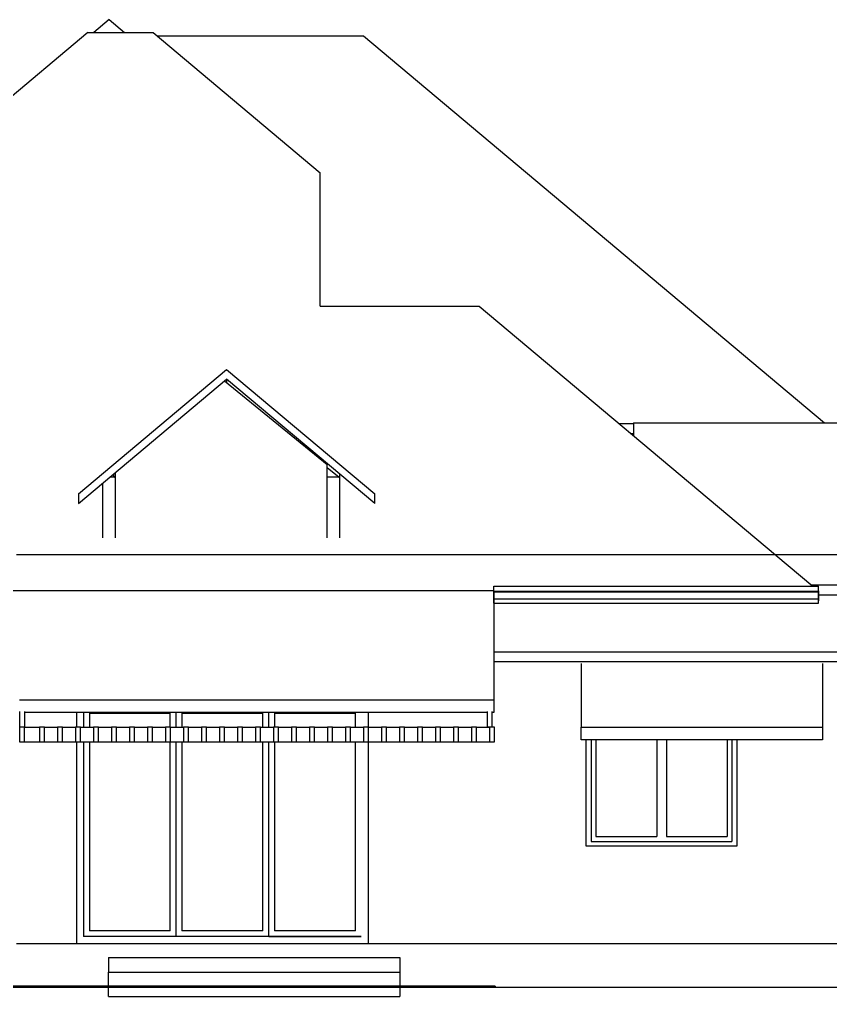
# Model space of a CAD drawing. Header units: metres. Extents: x 156 to 570, y -251 to -150.
# Drawn here: x 347.7 to 431.2, y -251 to -150.4 of the extents above; entities that cross this region are included whole.
import ezdxf

# ---------------------------------------------------------------- set-up
doc = ezdxf.new("R2010")
doc.units = ezdxf.units.M

msp = doc.modelspace()

# ---------------------------------------------------------------- linework, layer by layer
for p, q in [((356.93, -150.37), (355.34, -151.7)), ((356.93, -150.37), (358.51, -151.7)), ((354.74, -151.7), (286.78, -208.72)), ((354.74, -151.7), (361.44, -151.7)), ((361.44, -151.7), (378.65, -166.15)), ((361.83, -152.03), (383.1, -152.03)), ((383.1, -152.03), (430.6, -191.88)), ((378.65, -179.88), (378.65, -166.15)), ((378.65, -179.88), (395.02, -179.88)), ((395.02, -179.88), (425.55, -205.5)), ((353.77, -199.2), (369.02, -186.4)), ((369.02, -186.4), (384.27, -199.2)), ((353.77, -200.2), (369.02, -187.4)), ((368.81, -187.58), (379.37, -196.19)), ((384.27, -200.2), (369.02, -187.4)), ((369.02, -187.4), (369.02, -187.75)), ((409.44, -191.98), (410.91, -191.98)), ((410.91, -191.88), (447.15, -191.88)), ((410.91, -191.88), (410.91, -193.22)), ((410.63, -192.98), (410.91, -192.98)), ((357.57, -203.74), (357.57, -197.01)), ((379.37, -203.74), (379.37, -196.19)), ((379.37, -196.49), (380.62, -197.5)), ((356.27, -203.74), (356.27, -198.1)), ((357.57, -197.5), (356.99, -197.5)), ((357.37, -197.18), (357.37, -197.5)), ((357.42, -197.5), (357.57, -197.38)), ((357.57, -203.74), (357.57, -197.5)), ((380.67, -197.5), (379.37, -197.5)), ((379.37, -203.74), (379.37, -197.5)), ((380.67, -197.5), (380.67, -197.18)), ((380.67, -203.74), (380.67, -197.5)), ((353.77, -199.2), (353.77, -200.2)), ((384.27, -200.2), (384.27, -199.2)), ((463.59, -205.5), (347.37, -205.5)), ((425.57, -205.51), (429.39, -208.72)), ((396.53, -209.21), (347.05, -209.21)), ((396.53, -209.23), (396.53, -208.72)), ((396.53, -208.72), (429.97, -208.72)), ((429.24, -208.59), (467.06, -208.59)), ((429.97, -209.23), (429.97, -208.72)), ((429.97, -209.21), (429.97, -209.21)), ((429.97, -209.21), (429.97, -209.21)), ((429.97, -209.21), (429.97, -210.21)), ((396.53, -209.3), (396.53, -209.23)), ((396.53, -209.23), (429.97, -209.23)), ((396.53, -209.29), (396.53, -220.41)), ((396.53, -210.03), (396.53, -209.3)), ((396.53, -209.3), (429.97, -209.3)), ((396.53, -210.45), (396.53, -210.03)), ((396.53, -210.03), (429.97, -210.03)), ((396.53, -210.21), (396.53, -210.21)), ((429.97, -209.3), (429.97, -209.23)), ((429.97, -210.03), (429.97, -209.3)), ((429.97, -209.59), (467.06, -209.59)), ((429.97, -210.45), (429.97, -210.03)), ((429.97, -210.21), (429.97, -210.21)), ((396.53, -210.46), (396.53, -210.45)), ((396.53, -210.45), (429.97, -210.45)), ((396.53, -210.46), (429.97, -210.46)), ((429.97, -210.46), (429.97, -210.45)), ((463.59, -215.5), (396.53, -215.5)), ((396.67, -215.5), (396.67, -215.5)), ((405.67, -215.5), (405.67, -215.5)), ((433, -216.5), (396.53, -216.5)), ((405.53, -216.68), (405.53, -223.23)), ((430.38, -216.68), (430.38, -223.23)), ((347.69, -220.41), (396.53, -220.41)), ((396.53, -220.41), (396.53, -221.72)), ((347.7, -221.72), (347.69, -221.72)), ((347.7, -221.61), (347.7, -223.23)), ((348.2, -221.61), (348.2, -223.23)), ((395.85, -221.72), (348.2, -221.72)), ((353.59, -223.23), (353.59, -221.72)), ((354.29, -221.72), (354.29, -223.23)), ((354.89, -221.8), (354.89, -223.23)), ((354.89, -221.8), (363.22, -221.8)), ((363.22, -223.23), (363.22, -221.8)), ((363.82, -223.23), (363.82, -221.72)), ((364.42, -221.8), (364.42, -223.23)), ((364.42, -221.8), (372.75, -221.8)), ((372.75, -223.23), (372.75, -221.8)), ((373.36, -223.23), (373.36, -221.72)), ((373.95, -221.8), (373.95, -223.23)), ((373.95, -221.8), (382.29, -221.8)), ((382.29, -223.23), (382.29, -221.8)), ((383.59, -221.72), (383.59, -223.23)), ((395.85, -221.61), (395.85, -223.23)), ((396.35, -221.61), (396.35, -223.23)), ((396.53, -221.72), (396.35, -221.72)), ((348.2, -223.23), (347.7, -223.23)), ((347.7, -223.23), (347.7, -224.73)), ((348.2, -223.23), (349.75, -223.23)), ((348.2, -224.73), (348.2, -223.23)), ((348.2, -223.23), (348.2, -223.23)), ((350.25, -223.23), (349.75, -223.23)), ((349.75, -223.23), (349.75, -224.73)), ((350.25, -224.73), (350.25, -223.23)), ((350.25, -223.23), (351.61, -223.23)), ((352.11, -223.23), (351.61, -223.23)), ((351.61, -223.23), (351.61, -224.73)), ((352.11, -224.73), (352.11, -223.23)), ((352.11, -223.23), (353.46, -223.23)), ((353.96, -223.23), (353.46, -223.23)), ((353.46, -223.23), (353.46, -224.73)), ((353.96, -224.73), (353.96, -223.23)), ((353.96, -223.23), (355.31, -223.23)), ((355.81, -223.23), (355.31, -223.23)), ((355.31, -223.23), (355.31, -224.73)), ((355.81, -224.73), (355.81, -223.23)), ((355.81, -223.23), (357.17, -223.23)), ((357.67, -223.23), (357.17, -223.23)), ((357.17, -223.23), (357.17, -224.73)), ((357.67, -224.73), (357.67, -223.23)), ((357.67, -223.23), (359.02, -223.23)), ((359.52, -223.23), (359.02, -223.23)), ((359.02, -223.23), (359.02, -224.73)), ((359.52, -224.73), (359.52, -223.23)), ((359.52, -223.23), (360.88, -223.23)), ((361.38, -223.23), (360.88, -223.23)), ((360.88, -223.23), (360.88, -224.73)), ((361.38, -224.73), (361.38, -223.23)), ((361.38, -223.23), (362.73, -223.23)), ((363.23, -223.23), (362.73, -223.23)), ((362.73, -223.23), (362.73, -224.73)), ((363.23, -224.73), (363.23, -223.23)), ((363.23, -223.23), (364.59, -223.23)), ((365.09, -223.23), (364.59, -223.23)), ((364.59, -223.23), (364.59, -224.73)), ((365.09, -224.73), (365.09, -223.23)), ((365.09, -223.23), (366.44, -223.23)), ((366.94, -223.23), (366.44, -223.23)), ((366.44, -223.23), (366.44, -224.73)), ((366.94, -224.73), (366.94, -223.23)), ((366.94, -223.23), (368.29, -223.23)), ((368.79, -223.23), (368.29, -223.23)), ((368.29, -223.23), (368.29, -224.73)), ((368.79, -224.73), (368.79, -223.23)), ((368.79, -223.23), (370.15, -223.23)), ((370.65, -223.23), (370.15, -223.23)), ((370.15, -223.23), (370.15, -224.73)), ((370.65, -224.73), (370.65, -223.23)), ((370.65, -223.23), (372, -223.23)), ((372.5, -223.23), (372, -223.23)), ((372, -223.23), (372, -224.73)), ((372.5, -224.73), (372.5, -223.23)), ((372.5, -223.23), (373.86, -223.23)), ((374.36, -223.23), (373.86, -223.23)), ((373.86, -223.23), (373.86, -224.73)), ((374.36, -224.73), (374.36, -223.23)), ((374.36, -223.23), (375.71, -223.23)), ((376.21, -223.23), (375.71, -223.23)), ((375.71, -223.23), (375.71, -224.73)), ((376.21, -224.73), (376.21, -223.23)), ((376.21, -223.23), (377.56, -223.23)), ((378.06, -223.23), (377.56, -223.23)), ((377.56, -223.23), (377.56, -224.73)), ((378.06, -224.73), (378.06, -223.23)), ((378.06, -223.23), (379.42, -223.23)), ((379.92, -223.23), (379.42, -223.23)), ((379.42, -223.23), (379.42, -224.73)), ((379.92, -224.73), (379.92, -223.23)), ((379.92, -223.23), (381.27, -223.23)), ((381.77, -223.23), (381.27, -223.23)), ((381.27, -223.23), (381.27, -224.73)), ((381.77, -224.73), (381.77, -223.23)), ((381.77, -223.23), (383.13, -223.23)), ((383.63, -223.23), (383.13, -223.23)), ((383.13, -223.23), (383.13, -224.73)), ((383.63, -224.73), (383.63, -223.23)), ((383.63, -223.23), (384.98, -223.23)), ((385.48, -223.23), (384.98, -223.23)), ((384.98, -223.23), (384.98, -224.73)), ((385.48, -224.73), (385.48, -223.23)), ((385.48, -223.23), (386.84, -223.23)), ((387.34, -223.23), (386.84, -223.23)), ((386.84, -223.23), (386.84, -224.73)), ((387.34, -224.73), (387.34, -223.23)), ((387.34, -223.23), (388.69, -223.23)), ((389.19, -223.23), (388.69, -223.23)), ((388.69, -223.23), (388.69, -224.73)), ((389.19, -224.73), (389.19, -223.23)), ((389.19, -223.23), (390.54, -223.23)), ((391.04, -223.23), (390.54, -223.23)), ((390.54, -223.23), (390.54, -224.73)), ((391.04, -224.73), (391.04, -223.23)), ((391.04, -223.23), (392.4, -223.23)), ((392.9, -223.23), (392.4, -223.23)), ((392.4, -223.23), (392.4, -224.73)), ((392.9, -224.73), (392.9, -223.23)), ((392.9, -223.23), (394.25, -223.23)), ((394.75, -223.23), (394.25, -223.23)), ((394.25, -223.23), (394.25, -224.73)), ((394.75, -224.73), (394.75, -223.23)), ((394.75, -223.23), (396.1, -223.23)), ((396.1, -223.23), (395.85, -223.23)), ((396.6, -223.23), (396.1, -223.23)), ((396.1, -223.23), (396.1, -224.73)), ((396.6, -224.73), (396.6, -223.23)), ((405.53, -224.53), (405.53, -223.23)), ((405.53, -223.23), (430.38, -223.23)), ((430.38, -223.23), (430.38, -224.53)), ((347.7, -224.73), (348.2, -224.73)), ((347.95, -224.73), (396.1, -224.73)), ((349.75, -224.73), (350.25, -224.73)), ((351.61, -224.73), (352.11, -224.73)), ((353.46, -224.73), (353.96, -224.73)), ((353.59, -245.5), (353.59, -224.73)), ((354.29, -224.73), (354.29, -244.8)), ((354.89, -224.73), (354.89, -244.2)), ((355.31, -224.73), (355.81, -224.73)), ((357.17, -224.73), (357.67, -224.73)), ((359.02, -224.73), (359.52, -224.73)), ((360.88, -224.73), (361.38, -224.73)), ((362.73, -224.73), (363.23, -224.73)), ((363.22, -244.2), (363.22, -224.73)), ((363.22, -225), (363.22, -225)), ((363.82, -244.8), (363.82, -224.73)), ((364.42, -224.73), (364.42, -244.2)), ((364.59, -224.73), (365.09, -224.73)), ((366.44, -224.73), (366.94, -224.73)), ((368.29, -224.73), (368.79, -224.73)), ((370.15, -224.73), (370.65, -224.73)), ((372, -224.73), (372.5, -224.73)), ((372.75, -244.2), (372.75, -224.73)), ((373.36, -244.8), (373.36, -224.73)), ((373.86, -224.73), (374.36, -224.73)), ((373.95, -224.73), (373.95, -244.2)), ((375.71, -224.73), (376.21, -224.73)), ((377.56, -224.73), (378.06, -224.73)), ((379.42, -224.73), (379.92, -224.73)), ((381.27, -224.73), (381.77, -224.73)), ((382.29, -244.2), (382.29, -224.73)), ((383.13, -224.73), (383.63, -224.73)), ((383.59, -224.73), (383.59, -245.5)), ((384.98, -224.73), (385.48, -224.73)), ((386.84, -224.73), (387.34, -224.73)), ((388.69, -224.73), (389.19, -224.73)), ((390.54, -224.73), (391.04, -224.73)), ((392.4, -224.73), (392.9, -224.73)), ((394.25, -224.73), (394.75, -224.73)), ((396.1, -224.73), (396.6, -224.73)), ((396.1, -224.73), (396.1, -224.73)), ((430.38, -224.53), (405.53, -224.53)), ((406.06, -235.5), (406.06, -224.53)), ((406.56, -224.53), (406.56, -235)), ((407.06, -224.53), (407.06, -234.5)), ((413.31, -224.53), (413.31, -234.5)), ((414.31, -224.53), (414.31, -234.5)), ((420.56, -224.53), (420.56, -234.5)), ((421.06, -224.53), (421.06, -235)), ((421.56, -224.53), (421.56, -235.5)), ((353.59, -225.33), (353.59, -225.33)), ((353.59, -227.17), (353.59, -227.17)), ((353.59, -229), (353.59, -229)), ((353.59, -230.83), (353.59, -230.83)), ((353.59, -232.67), (353.59, -232.67)), ((353.59, -234.5), (353.59, -234.5)), ((406.56, -235), (421.06, -235)), ((407.06, -234.5), (413.31, -234.5)), ((414.31, -234.5), (420.56, -234.5)), ((353.59, -236.33), (353.59, -236.33)), ((421.56, -235.5), (406.06, -235.5)), ((382.29, -236.5), (382.29, -236.5)), ((353.59, -238.17), (353.59, -238.17)), ((353.59, -240), (353.59, -240)), ((363.22, -241), (363.22, -241)), ((382.29, -241), (382.29, -241)), ((382.29, -241), (382.29, -241)), ((353.59, -241.83), (353.59, -241.83)), ((363.22, -241.5), (363.22, -241.5)), ((382.29, -241.5), (382.29, -241.5)), ((382.29, -241.5), (382.29, -241.5)), ((353.59, -243.67), (353.59, -243.67)), ((363.22, -244.2), (354.89, -244.2)), ((372.75, -244.2), (364.42, -244.2)), ((382.29, -244.2), (373.95, -244.2)), ((382.89, -244.8), (354.29, -244.8)), ((373.36, -244.8), (382.89, -244.8)), ((347.37, -245.5), (433, -245.5)), ((356.86, -246.96), (386.86, -246.96)), ((356.86, -246.96), (356.86, -248.46)), ((386.86, -246.96), (386.86, -246.96)), ((386.86, -246.96), (386.86, -248.46)), ((356.86, -248.46), (386.86, -248.46)), ((356.86, -249.9), (356.86, -248.46)), ((386.86, -248.46), (386.86, -249.9)), ((386.86, -248.46), (386.86, -248.46)), ((319.19, -250), (568.76, -250)), ((396.67, -249.9), (335.37, -249.9)), ((396.67, -250), (335.37, -250)), ((356.86, -250.96), (356.86, -250)), ((386.86, -250), (386.86, -250.96)), ((396.67, -249.9), (396.67, -250)), ((396.67, -250), (463.59, -250)), ((356.86, -250.96), (386.86, -250.96)), ((386.86, -250.96), (386.86, -250.96)), ((386.86, -250.96), (386.86, -250.96))]:
    msp.add_line(p, q)
for points in [[(347.7, -223.23), (347.7, -223.66), (347.7, -224.73), (347.84, -224.73), (348.2, -224.73), (348.2, -224.3), (348.2, -223.23), (348.06, -223.23)], [(349.75, -223.23), (349.75, -223.99), (349.75, -224.73), (350.01, -224.73), (350.25, -224.73), (350.25, -223.97), (350.25, -223.23), (350, -223.23)], [(351.61, -223.23), (351.61, -223.99), (351.61, -224.73), (351.86, -224.73), (352.11, -224.73), (352.11, -223.97), (352.11, -223.23), (351.86, -223.23)], [(353.46, -223.23), (353.46, -223.99), (353.46, -224.73), (353.71, -224.73), (353.96, -224.73), (353.96, -223.97), (353.96, -223.23), (353.71, -223.23)], [(355.32, -223.23), (355.32, -223.99), (355.32, -224.73), (355.57, -224.73), (355.82, -224.73), (355.82, -223.97), (355.82, -223.23), (355.56, -223.23)], [(357.17, -223.23), (357.17, -223.99), (357.17, -224.73), (357.42, -224.73), (357.67, -224.73), (357.67, -223.97), (357.67, -223.23), (357.42, -223.23)], [(359.02, -223.23), (359.02, -223.99), (359.02, -224.73), (359.28, -224.73), (359.52, -224.73), (359.52, -223.97), (359.52, -223.23), (359.27, -223.23)], [(360.88, -223.23), (360.88, -223.99), (360.88, -224.73), (361.13, -224.73), (361.38, -224.73), (361.38, -223.97), (361.38, -223.23), (361.12, -223.23)], [(362.73, -223.23), (362.73, -223.99), (362.73, -224.73), (362.98, -224.73), (363.23, -224.73), (363.23, -223.97), (363.23, -223.23), (362.98, -223.23)], [(364.59, -223.23), (364.59, -223.99), (364.59, -224.73), (364.84, -224.73), (365.09, -224.73), (365.09, -223.97), (365.09, -223.23), (364.83, -223.23)], [(366.44, -223.23), (366.44, -223.99), (366.44, -224.73), (366.69, -224.73), (366.94, -224.73), (366.94, -223.97), (366.94, -223.23), (366.69, -223.23)], [(368.29, -223.23), (368.29, -223.99), (368.29, -224.73), (368.55, -224.73), (368.79, -224.73), (368.79, -223.97), (368.79, -223.23), (368.54, -223.23)], [(370.15, -223.23), (370.15, -223.99), (370.15, -224.73), (370.4, -224.73), (370.65, -224.73), (370.65, -223.97), (370.65, -223.23), (370.4, -223.23)], [(372, -223.23), (372, -223.99), (372, -224.73), (372.26, -224.73), (372.5, -224.73), (372.5, -223.97), (372.5, -223.23), (372.25, -223.23)], [(373.86, -223.23), (373.86, -223.99), (373.86, -224.73), (374.11, -224.73), (374.36, -224.73), (374.36, -223.97), (374.36, -223.23), (374.1, -223.23)], [(375.71, -223.23), (375.71, -223.99), (375.71, -224.73), (375.96, -224.73), (376.21, -224.73), (376.21, -223.97), (376.21, -223.23), (375.96, -223.23)], [(377.57, -223.23), (377.57, -223.99), (377.57, -224.73), (377.82, -224.73), (378.07, -224.73), (378.07, -223.97), (378.07, -223.23), (377.81, -223.23)], [(379.42, -223.23), (379.42, -223.99), (379.42, -224.73), (379.67, -224.73), (379.92, -224.73), (379.92, -223.97), (379.92, -223.23), (379.67, -223.23)], [(381.27, -223.23), (381.27, -223.99), (381.27, -224.73), (381.53, -224.73), (381.77, -224.73), (381.77, -223.97), (381.77, -223.23), (381.52, -223.23)], [(383.13, -223.23), (383.13, -223.99), (383.13, -224.73), (383.38, -224.73), (383.63, -224.73), (383.63, -223.97), (383.63, -223.23), (383.37, -223.23)], [(384.98, -223.23), (384.98, -223.99), (384.98, -224.73), (385.23, -224.73), (385.48, -224.73), (385.48, -223.97), (385.48, -223.23), (385.23, -223.23)], [(386.84, -223.23), (386.84, -223.99), (386.84, -224.73), (387.09, -224.73), (387.34, -224.73), (387.34, -223.97), (387.34, -223.23), (387.08, -223.23)], [(388.69, -223.23), (388.69, -223.99), (388.69, -224.73), (388.94, -224.73), (389.19, -224.73), (389.19, -223.97), (389.19, -223.23), (388.94, -223.23)], [(390.54, -223.23), (390.54, -223.99), (390.54, -224.73), (390.8, -224.73), (391.04, -224.73), (391.04, -223.97), (391.04, -223.23), (390.79, -223.23)], [(392.4, -223.23), (392.4, -223.99), (392.4, -224.73), (392.65, -224.73), (392.9, -224.73), (392.9, -223.97), (392.9, -223.23), (392.65, -223.23)], [(394.25, -223.23), (394.25, -223.99), (394.25, -224.73), (394.51, -224.73), (394.75, -224.73), (394.75, -223.97), (394.75, -223.23), (394.5, -223.23)], [(396.1, -223.23), (396.1, -223.66), (396.1, -224.73), (396.24, -224.73), (396.6, -224.73), (396.6, -224.3), (396.6, -223.23), (396.45, -223.23)], [(396.67, -249.9), (381.04, -249.9), (335.37, -249.9), (335.37, -249.93), (335.37, -250), (381.04, -250), (396.67, -250), (396.67, -249.97)]]:
    msp.add_lwpolyline(points, close=True)

doc.saveas('drawing.dxf')
